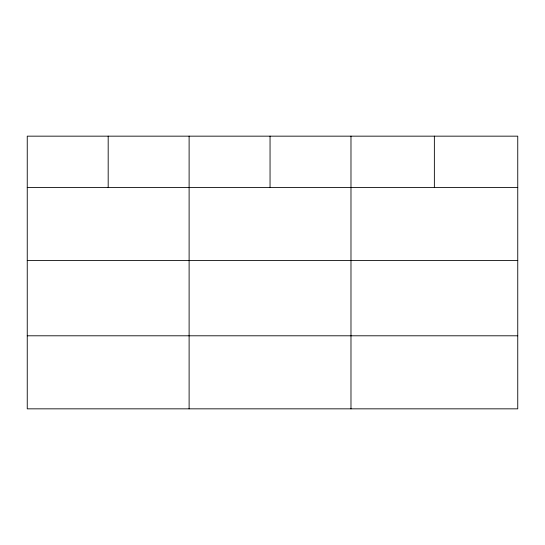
<?xml version="1.0" encoding="UTF-8"?>
<svg xmlns="http://www.w3.org/2000/svg" width="545" height="545" viewBox="0 0 545 545"><rect width="100%" height="100%" fill="white"/><g stroke="black" fill="none" stroke-linecap="round" stroke-linejoin="round"><path stroke-width="0.82" d="M517.75 260.537L517.75 136.161L27.25 136.161L27.25 408.839L517.75 408.839L517.75 260.537L27.25 260.537M27.25 187.5L517.75 187.5M27.25 335.795L517.75 335.795M434.365 136.161L434.365 187.5M350.98 136.161L350.98 408.839M270.048 136.161L270.048 187.5M189.115 136.161L189.115 408.839M108.183 136.161L108.183 187.5"/></g></svg>
